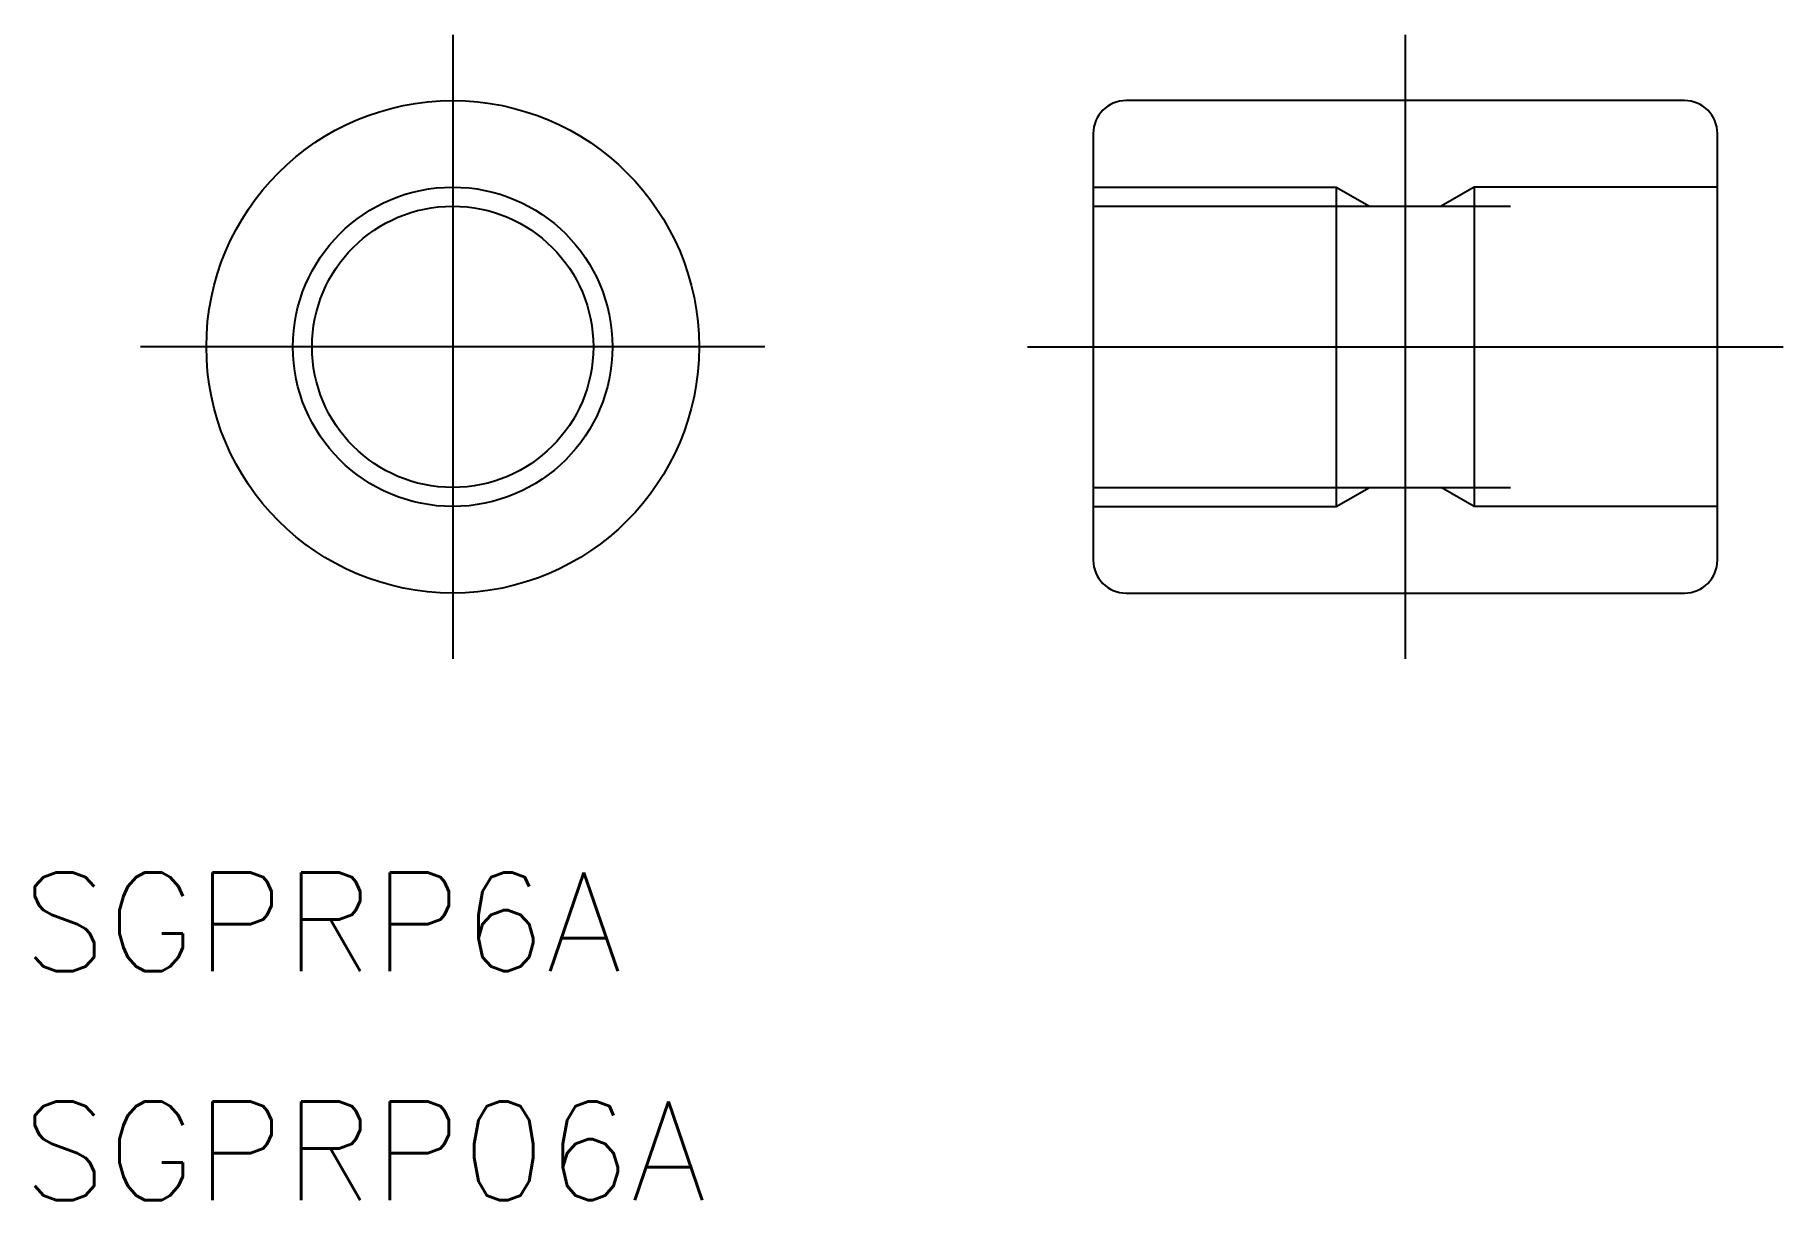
# Model space of a CAD drawing. Extents: x -41.7 to 11.5, y -26 to 9.5.
import ezdxf

# ---------------------------------------------------------------- set-up
doc = ezdxf.new("R2010")
doc.units = 0
doc.linetypes.add('CENTER', pattern=[50.8, 31.75, -6.35, 6.35, -6.35])
doc.linetypes.add('DASHED', pattern=[19.05, 12.7, -6.35])
doc.layers.get('0').update_dxf_attribs({"linetype": 'CONTINUOUS'})
doc.layers.add('CENTER', color=1, linetype='CENTER')
doc.styles.get("Standard").update_dxf_attribs({"font": 'txt.shx', "height": 3, "bigfont": 'bigfont.shx'})

msp = doc.modelspace()

# ---------------------------------------------------------------- linework, layer by layer
at = {"color": 7, "linetype": 'CONTINUOUS'}
for p, q in [((8.5, 7.5), (-8.5, 7.5)), ((-9.5, 6.5), (-9.5, -6.5)), ((9.5, -6.5), (9.5, 6.5)), ((-8.5, -7.5), (8.5, -7.5))]:
    msp.add_line(p, q, dxfattribs=at)
at = {"color": 3, "linetype": 'DASHED'}
for p, q in [((-9.5, 4.864), (-2.1, 4.864)), ((-2.1, 4.864), (-2.1, -4.864)), ((-2.1, 4.864), (-1.094, 4.283)), ((2.1, 4.864), (1.094, 4.283)), ((9.5, 4.864), (2.1, 4.864)), ((2.1, 4.864), (2.1, -4.864)), ((-9.5, 4.283), (9.5, 4.283)), ((-9.5, -4.283), (0, -4.283)), ((-9.5, -4.283), (9.5, -4.283)), ((-2.1, -4.864), (-1.094, -4.283)), ((2.1, -4.864), (1.094, -4.283)), ((-9.5, -4.864), (-2.1, -4.864)), ((9.5, -4.864), (2.1, -4.864))]:
    msp.add_line(p, q, dxfattribs=at)
at = {"color": 7, "linetype": 'CONTINUOUS'}
for radius in [7.5, 4.283]:
    msp.add_circle((-29, 0), radius, dxfattribs=at)
at = {"color": 3, "linetype": 'CONTINUOUS'}
msp.add_circle((-29, 0), 4.864, dxfattribs=at)
at = {"color": 7, "linetype": 'CONTINUOUS'}
for centre, start, end in [((-8.5, 6.5), 90, 180), ((8.5, 6.5), 0, 90), ((-8.5, -6.5), 180, 270), ((8.5, -6.5), 270, 0)]:
    msp.add_arc(centre, 1, start, end, dxfattribs=at)
at = {"layer": 'CENTER', "color": 1, "linetype": 'CENTER'}
for p, q in [((-29, 9.5), (-29, -9.5)), ((0, 9.5), (0, -9.5)), ((-19.5, 0), (-38.5, 0)), ((-11.5, 0), (11.5, 0))]:
    msp.add_line(p, q, dxfattribs=at)

# ---------------------------------------------------------------- texts
at = {"color": 7, "linetype": 'CONTINUOUS'}
for s, p in [('SGPRP6A', (-42.103, -19.015)), ('SGPRP06A', (-42.103, -25.99))]:
    msp.add_text(s, height=3, dxfattribs=at).set_placement(p)

doc.saveas('drawing.dxf')
